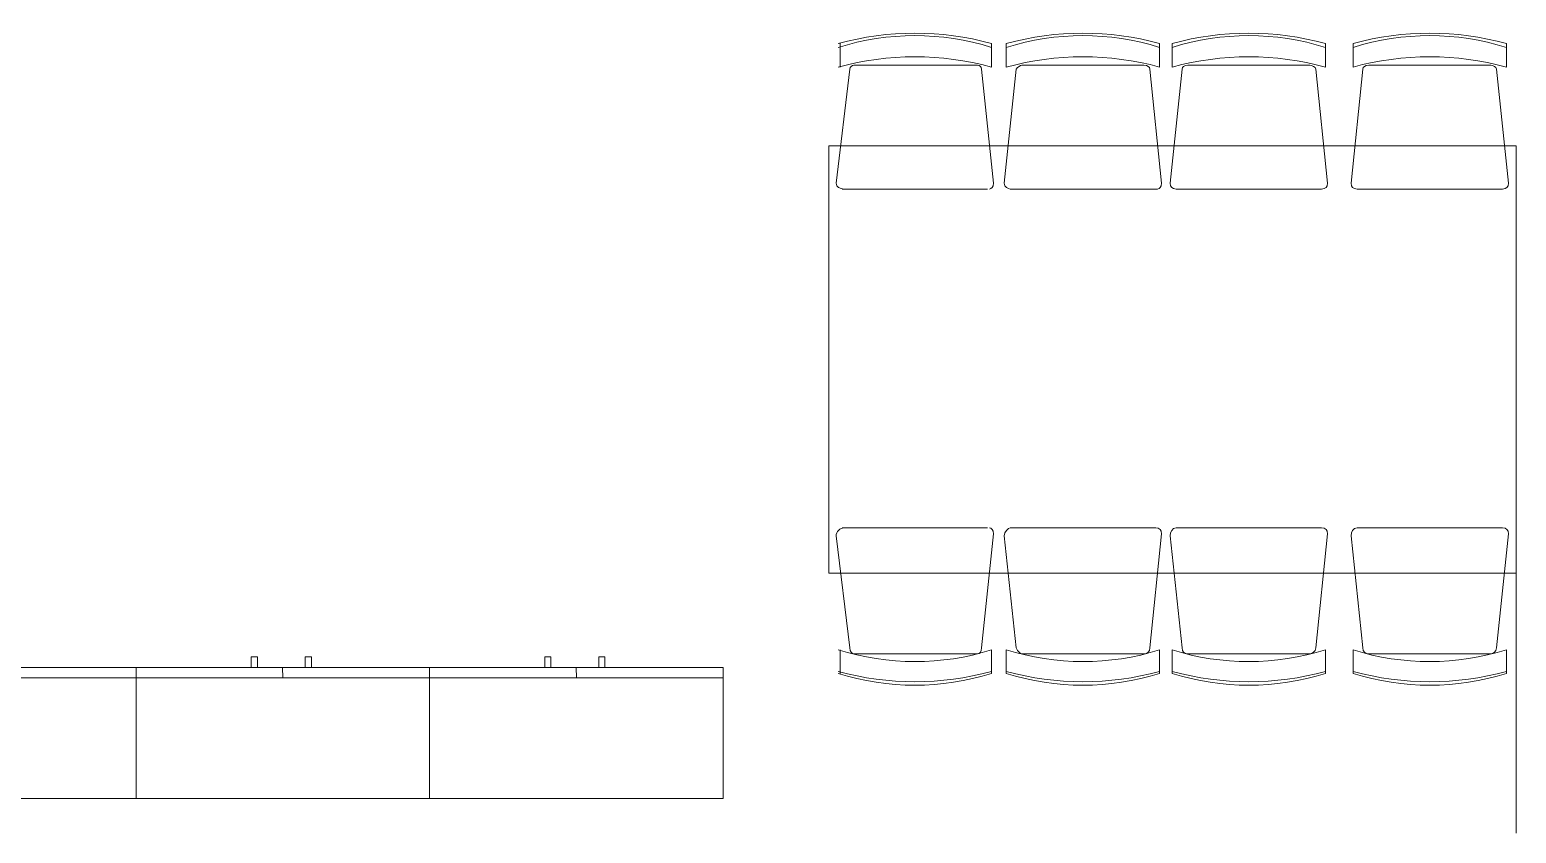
# Model space of a CAD drawing. Header units: millimetres. Extents: x -217756 to 263180, y 55413 to 130608.
# Drawn here: x 93642 to 97644, y 120691 to 122853 of the extents above; entities that cross this region are included whole.
import ezdxf

# ---------------------------------------------------------------- set-up
doc = ezdxf.new("R2010")
doc.units = ezdxf.units.MM
doc.layers.add('ТХ_мебель передв', color=250, linetype='Continuous', lineweight=13)
doc.layers.add('ТХ_ОСНОВНОЙ', color=103, linetype='Continuous', lineweight=25)

# ---------------------------------------------------------------- blocks, each defined once
blk = doc.blocks.new('шкаф канцелярск')
at = {"extrusion": (0.000470712, 6.19742e-05, 1)}
blk.add_line((790, 324.2, -0.6), (0, 324.3, -0.7), dxfattribs=at)
blk.add_line((395, 324.3, -0.7), (394, 352.2, -0.7))
at = {"extrusion": (0.000470712, 6.19742e-05, 1), "elevation": 0}
for points in [[(309.7, 352.2), (326.3, 352.2), (326.3, 380.4), (309.7, 380.4)], [(471.8, 352.2), (455.3, 352.2), (455.3, 380.4), (471.8, 380.4)]]:
    blk.add_lwpolyline(points, close=True, dxfattribs=at)
blk.add_lwpolyline([(0, 352.2), (0, 0), (790, 0), (790, 352.2)], close=True)
blk = doc.blocks.new('У093')
at = {"layer": 'ТХ_мебель передв', "elevation": -0.6}
blk.add_lwpolyline([(46659.7, 18859.6), (46659.7, 17009.6), (47809.7, 17009.6), (47809.7, 18859.6)], close=True, dxfattribs=at)
for points in [[(46453.3, 18829.8), (46389.8, 18829.8)], [(46458.6, 18803.3), (46760.2, 18840.4)], [(48016, 18803.3), (47709.1, 18840.4)], [(48021.3, 18829.8), (48084.8, 18829.8)], [(46442.7, 18459.4), (46442.7, 18792.8)], [(48026.6, 18459.4), (48026.6, 18792.8)], [(46458.6, 18448.8), (46765.5, 18417.1)], [(48016, 18448.8), (47709.1, 18417.1)], [(46453.3, 18422.3), (46389.8, 18422.3)], [(48021.3, 18422.3), (48084.8, 18422.3)], [(46453.3, 18382.4), (46389.8, 18382.4)], [(46458.6, 18355.9), (46760.2, 18387.7)], [(48016, 18355.9), (47709.1, 18387.7)], [(48021.3, 18382.4), (48084.8, 18382.4)], [(46442.7, 18012), (46442.7, 18340.1)], [(48026.6, 18012), (48026.6, 18340.1)], [(46453.3, 17969.6), (46389.8, 17969.6)], [(46458.6, 17996.1), (46765.5, 17964.3)], [(48016, 17996.1), (47709.1, 17964.3)], [(48021.3, 17969.6), (48084.8, 17969.6)], [(46453.3, 17935.6), (46389.8, 17935.6)], [(46458.6, 17909.1), (46760.2, 17940.8)], [(48016, 17909.1), (47709.1, 17940.8)], [(48021.3, 17935.6), (48084.8, 17935.6)], [(46442.7, 17565.1), (46442.7, 17893.2)], [(48026.6, 17565.1), (48026.6, 17893.2)], [(46458.6, 17549.3), (46765.5, 17517.5)], [(48016, 17549.3), (47709.1, 17517.5)], [(46453.3, 17522.8), (46389.8, 17522.8)], [(48021.3, 17522.8), (48084.8, 17522.8)], [(46453.3, 17448.7), (46389.8, 17448.7)], [(46458.6, 17422.3), (46760.2, 17454)], [(48016, 17422.3), (47709.1, 17454)], [(48021.3, 17448.7), (48084.8, 17448.7)], [(46442.7, 17078.3), (46442.7, 17406.4)], [(48026.6, 17078.3), (48026.6, 17406.4)], [(46458.6, 17062.4), (46765.5, 17030.7)], [(48016, 17062.4), (47709.1, 17030.7)], [(46453.3, 17036), (46389.8, 17036)], [(48021.3, 17036), (48084.8, 17036)]]:
    blk.add_lwpolyline(points, dxfattribs=at)
at = {"layer": 'ТХ_мебель передв'}
for centre, radius, start, end in [((47044.6, 18628.2, -0.6), 686.6, 162.464, 197.4481), ((47147.7, 18628.2, -0.6), 780.4, 164.6265, 195.2953), ((47108.1, 18628.2, -0.6), 686.6, 162.464, 197.4481), ((47268.7, 18628.2, -0.6), 780.4, 344.7047, 15.3735), ((47419.4, 18628.2, -0.6), 686.6, 342.5519, 17.536), ((47332.2, 18628.2, -0.6), 780.4, 344.7047, 15.3735), ((47044.6, 18175.5, -0.6), 686.6, 162.464, 197.4481), ((47147.7, 18175.5, -0.6), 780.4, 164.6265, 195.2953), ((47108.1, 18175.5, -0.6), 686.6, 162.464, 197.4481), ((47268.7, 18175.5, -0.6), 780.4, 344.7047, 15.3735), ((47419.4, 18175.5, -0.6), 686.6, 342.5519, 17.536), ((47332.2, 18175.5, -0.6), 780.4, 344.7047, 15.3735), ((47044.6, 17729.7, -0.6), 686.6, 162.5519, 197.536), ((47147.7, 17729.7, -0.6), 780.4, 164.7047, 195.3735), ((47108.1, 17729.7, -0.6), 686.6, 162.5519, 197.536), ((47268.7, 17729.7, -0.6), 780.4, 344.6265, 15.2953), ((47419.4, 17729.7, -0.6), 686.6, 342.464, 17.4481), ((47332.2, 17729.7, -0.6), 780.4, 344.6265, 15.2953), ((47044.6, 17242.9, -0.6), 686.6, 162.5519, 197.536), ((47147.7, 17242.9, -0.6), 780.4, 164.7047, 195.3735), ((47108.1, 17242.9, -0.6), 686.6, 162.5519, 197.536), ((47268.7, 17242.9, -0.6), 780.4, 344.6265, 15.2953), ((47419.4, 17242.9, -0.6), 686.6, 342.464, 17.4481), ((47332.2, 17242.9, -0.6), 780.4, 344.6265, 15.2953)]:
    blk.add_arc(centre, radius, start, end, dxfattribs=at)
blk.add_ellipse((46765, 18824, -0.6), major_axis=(13.1, -13.1), ratio=0.741772, start_param=0.633725, end_param=2.506884, dxfattribs=at)
for points in [[(46781.4, 18824.5, -0.6), (46781.4, 18692.2, -0.6), (46781.4, 18559.9, -0.6), (46781.4, 18432.9, -0.6)], [(47693.3, 18819.2, -0.6), (47693.3, 18829.8, -0.6), (47698.5, 18840.4, -0.6), (47709.1, 18840.4, -0.6)], [(47693.3, 18432.9, -0.6), (47693.3, 18559.9, -0.6), (47693.3, 18692.2, -0.6), (47693.3, 18824.5, -0.6)], [(46442.7, 18792.8, -0.6), (46442.7, 18798.1, -0.6), (46448, 18803.4, -0.6), (46458.6, 18803.4, -0.6)], [(48016, 18803.4, -0.6), (48021.3, 18803.4, -0.6), (48026.6, 18798.1, -0.6), (48026.6, 18792.8, -0.6)], [(46458.6, 18448.8, -0.6), (46448, 18448.8, -0.6), (46442.7, 18454.1, -0.6), (46442.7, 18459.4, -0.6)], [(48026.6, 18459.4, -0.6), (48026.6, 18454.1, -0.6), (48021.3, 18448.8, -0.6), (48016, 18448.8, -0.6)], [(46781.4, 18427.6, -0.6), (46781.4, 18422.4, -0.6), (46776.1, 18417.1, -0.6), (46765.5, 18417.1, -0.6)], [(47709.1, 18417.1, -0.6), (47698.5, 18417.1, -0.6), (47693.3, 18422.4, -0.6), (47693.3, 18427.6, -0.6)], [(46760.2, 18387.7, -0.6), (46770.8, 18387.7, -0.6), (46781.4, 18377.1, -0.6), (46781.4, 18371.8, -0.6)], [(46781.4, 18371.8, -0.6), (46781.4, 18239.5, -0.6), (46781.4, 18107.2, -0.6), (46781.4, 17980.2, -0.6)], [(47693.3, 18371.8, -0.6), (47693.3, 18377.1, -0.6), (47698.5, 18387.7, -0.6), (47709.1, 18387.7, -0.6)], [(47693.3, 17980.2, -0.6), (47693.3, 18107.2, -0.6), (47693.3, 18239.5, -0.6), (47693.3, 18371.8, -0.6)], [(46442.7, 18340.1, -0.6), (46442.7, 18345.4, -0.6), (46448, 18350.6, -0.6), (46458.6, 18355.9, -0.6)], [(48016, 18355.9, -0.6), (48021.3, 18350.6, -0.6), (48026.6, 18345.4, -0.6), (48026.6, 18340.1, -0.6)], [(46458.6, 17996.1, -0.6), (46448, 17996.1, -0.6), (46442.7, 18001.4, -0.6), (46442.7, 18012, -0.6)], [(48026.6, 18012, -0.6), (48026.6, 18001.4, -0.6), (48021.3, 17996.1, -0.6), (48016, 17996.1, -0.6)], [(46781.4, 17980.2, -0.6), (46781.4, 17969.6, -0.6), (46776.1, 17964.4, -0.6), (46765.5, 17964.4, -0.6)], [(46760.2, 17940.9, -0.6), (46770.8, 17940.9, -0.6), (46781.4, 17935.6, -0.6), (46781.4, 17925, -0.6)], [(47693.3, 17925, -0.6), (47693.3, 17935.6, -0.6), (47698.5, 17940.9, -0.6), (47709.1, 17940.9, -0.6)], [(46442.7, 17893.2, -0.6), (46442.7, 17903.8, -0.6), (46448, 17909.1, -0.6), (46458.6, 17909.1, -0.6)], [(46781.4, 17925, -0.6), (46781.4, 17792.7, -0.6), (46781.4, 17665.7, -0.6), (46781.4, 17533.4, -0.6)], [(47693.3, 17533.4, -0.6), (47693.3, 17665.7, -0.6), (47693.3, 17792.7, -0.6), (47693.3, 17925, -0.6)], [(48016, 17909.1, -0.6), (48021.3, 17909.1, -0.6), (48026.6, 17903.8, -0.6), (48026.6, 17893.2, -0.6)], [(46458.6, 17549.3, -0.6), (46448, 17549.3, -0.6), (46442.7, 17559.9, -0.6), (46442.7, 17565.1, -0.6)], [(46781.4, 17533.4, -0.6), (46781.4, 17522.8, -0.6), (46776.1, 17517.5, -0.6), (46765.5, 17517.5, -0.6)], [(47709.1, 17517.5, -0.6), (47698.5, 17517.5, -0.6), (47693.3, 17522.8, -0.6), (47693.3, 17533.4, -0.6)], [(48026.6, 17565.1, -0.6), (48026.6, 17559.9, -0.6), (48021.3, 17549.3, -0.6), (48016, 17549.3, -0.6)], [(46760.2, 17454, -0.6), (46770.8, 17454, -0.6), (46781.4, 17448.7, -0.6), (46781.4, 17438.1, -0.6)], [(47693.3, 17438.1, -0.6), (47693.3, 17448.7, -0.6), (47698.5, 17454, -0.6), (47709.1, 17454, -0.6)], [(46442.7, 17406.4, -0.6), (46442.7, 17417, -0.6), (46448, 17422.3, -0.6), (46458.6, 17422.3, -0.6)], [(46781.4, 17438.1, -0.6), (46781.4, 17305.9, -0.6), (46781.4, 17178.9, -0.6), (46781.4, 17046.6, -0.6)], [(47693.3, 17046.6, -0.6), (47693.3, 17178.9, -0.6), (47693.3, 17305.9, -0.6), (47693.3, 17438.1, -0.6)], [(48016, 17422.3, -0.6), (48021.3, 17422.3, -0.6), (48026.6, 17417, -0.6), (48026.6, 17406.4, -0.6)], [(46458.6, 17062.4, -0.6), (46448, 17062.4, -0.6), (46442.7, 17073, -0.6), (46442.7, 17078.3, -0.6)], [(46781.4, 17046.6, -0.6), (46781.4, 17036, -0.6), (46776.1, 17030.7, -0.6), (46765.5, 17030.7, -0.6)], [(47709.1, 17030.7, -0.6), (47698.5, 17030.7, -0.6), (47693.3, 17036, -0.6), (47693.3, 17046.6, -0.6)], [(48026.6, 17078.3, -0.6), (48026.6, 17073, -0.6), (48021.3, 17062.4, -0.6), (48016, 17062.4, -0.6)]]:
    blk.add_open_spline(points, degree=3, dxfattribs=at)
blk.add_open_spline([(47709.1, 17964.4, -0.6), (47698.5, 17964.4, -0.6), (47693.3, 17969.6, -0.6), (47693.3, 17974.9, -0.6), (47693.3, 17974.9, -0.6), (47693.3, 17974.9, -0.6), (47693.3, 17980.2, -0.6)], degree=3, knots=[0, 0, 0, 0, 1, 1, 1, 2, 2, 2, 2], dxfattribs=at)

msp = doc.modelspace()

# ---------------------------------------------------------------- linework, layer by layer
at = {"layer": 'ТХ_мебель передв', "ltscale": 100}
msp.add_line((97643.8, 120690.7), (97643.8, 121390.7), dxfattribs=at)

# ---------------------------------------------------------------- block references
at = {"layer": 'ТХ_мебель передв'}
for p in [(93138.9, 120784.7), (93928.9, 120784.7), (94718.9, 120784.7)]:
    msp.add_blockref('шкаф канцелярск', p, dxfattribs=at)
at = {"layer": 'ТХ_ОСНОВНОЙ', "color": 18, "true_color": 0x000000, "rotation": 89.99999999999999}
msp.add_blockref('У093', (114653.4, 74731.1, 0.6), dxfattribs=at)

doc.saveas('drawing.dxf')
